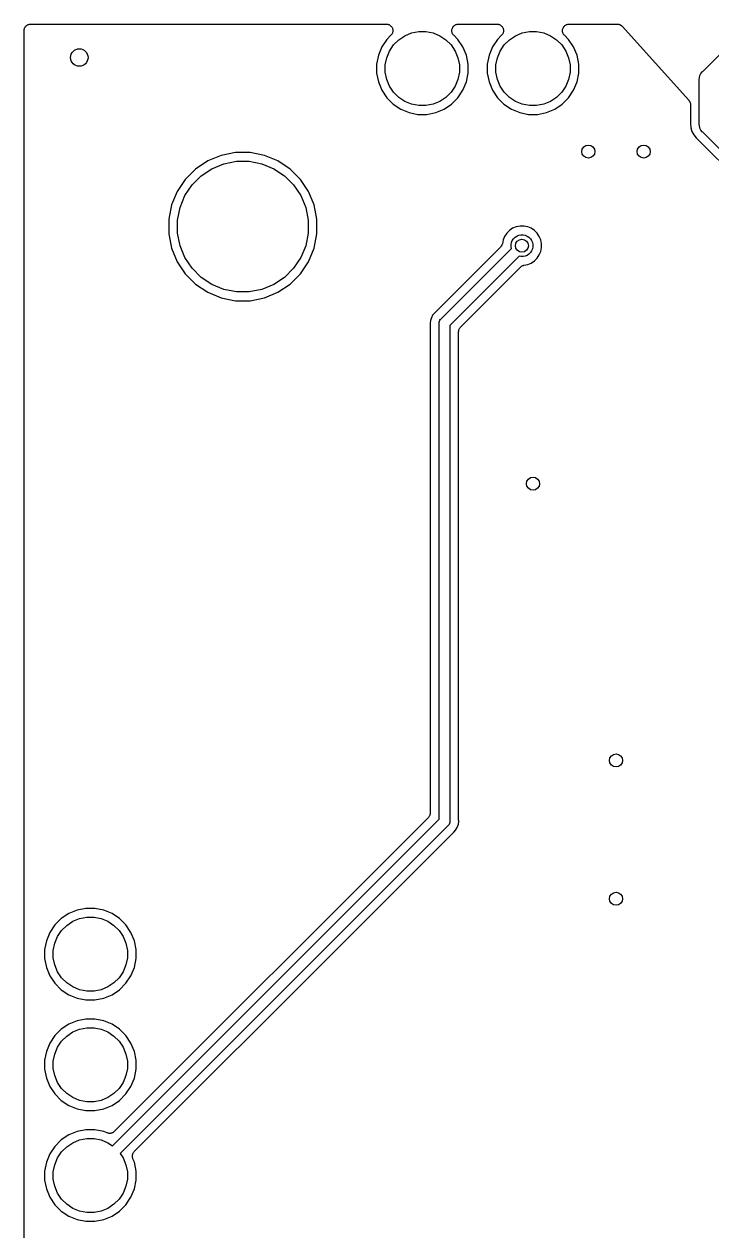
# Model space of a CAD drawing. Extents: x 86.1 to 156.1, y -71.5 to -29.3.
# Drawn here: x 86.11 to 101.9, y -57.15 to -29.46 of the extents above; entities that cross this region are included whole.
import ezdxf

# ---------------------------------------------------------------- set-up
doc = ezdxf.new("R2010")
doc.units = 0
doc.layers.add('BLACK', color=7, linetype='CONTINUOUS')

msp = doc.modelspace()

# ---------------------------------------------------------------- linework, layer by layer
at = {"layer": 'BLACK', "linetype": 'CONTINUOUS'}
for p, q in [((86.11, -29.6079), (86.1116, -29.5939)), ((86.11, -29.6089), (86.11, -29.6079)), ((86.11, -29.609), (86.11, -29.6089)), ((86.11, -29.609), (86.11, -29.609)), ((86.11, -29.61), (86.11, -29.609)), ((86.11, -71.355), (86.11, -29.61)), ((86.1116, -29.5939), (86.1131, -29.5798)), ((86.1131, -29.5798), (86.1132, -29.5793)), ((86.1132, -29.5793), (86.1133, -29.5788)), ((86.1133, -29.5788), (86.1176, -29.5653)), ((86.1176, -29.5653), (86.1217, -29.5519)), ((86.1217, -29.5519), (86.122, -29.5514)), ((86.122, -29.5514), (86.1221, -29.5509)), ((86.1221, -29.5509), (86.1289, -29.5386)), ((86.1289, -29.5386), (86.1356, -29.5261)), ((86.1356, -29.5261), (86.136, -29.5257)), ((86.136, -29.5257), (86.1362, -29.5253)), ((86.1362, -29.5253), (86.1453, -29.5144)), ((86.1453, -29.5144), (86.1543, -29.5036)), ((86.1543, -29.5036), (86.1547, -29.5032)), ((86.1547, -29.5032), (86.1551, -29.5028)), ((86.1551, -29.5028), (86.1661, -29.494)), ((86.1661, -29.494), (86.177, -29.4851)), ((86.177, -29.4851), (86.1775, -29.4848)), ((86.1775, -29.4848), (86.1779, -29.4845)), ((86.1779, -29.4845), (86.1904, -29.4779)), ((86.1904, -29.4779), (86.2028, -29.4713)), ((86.2028, -29.4713), (86.2033, -29.4712)), ((86.2033, -29.4712), (86.2038, -29.4709)), ((86.2038, -29.4709), (86.2174, -29.4669)), ((86.2174, -29.4669), (86.2309, -29.4629)), ((86.2309, -29.4629), (86.2314, -29.4628)), ((86.2314, -29.4628), (86.2319, -29.4627)), ((86.2319, -29.4627), (86.2459, -29.4614)), ((86.2459, -29.4614), (86.26, -29.46)), ((86.26, -29.46), (94.4229, -29.46)), ((94.4229, -29.46), (94.4245, -29.46)), ((94.4245, -29.46), (94.4245, -29.46)), ((94.4245, -29.46), (94.4245, -29.46)), ((94.4245, -29.46), (94.425, -29.46)), ((94.425, -29.46), (94.4392, -29.4616)), ((94.4392, -29.4616), (94.4536, -29.4632)), ((94.4536, -29.4632), (94.4539, -29.4632)), ((94.4539, -29.4632), (94.4541, -29.4633)), ((94.4541, -29.4633), (94.4677, -29.4676)), ((94.4677, -29.4676), (94.4816, -29.4719)), ((94.4816, -29.4719), (94.4818, -29.4721)), ((94.4818, -29.4721), (94.482, -29.4721)), ((94.482, -29.4721), (94.4945, -29.479)), ((94.4945, -29.479), (94.5073, -29.4859)), ((94.5073, -29.4859), (94.5075, -29.4861)), ((94.5075, -29.4861), (94.5077, -29.4862)), ((94.5077, -29.4862), (94.5188, -29.4955)), ((94.5188, -29.4955), (94.5297, -29.5047)), ((94.5297, -29.5047), (94.5299, -29.5049)), ((94.5299, -29.5049), (94.5301, -29.505)), ((94.5301, -29.505), (94.5392, -29.5164)), ((94.5392, -29.5164), (94.5482, -29.5274)), ((94.5482, -29.5274), (94.5483, -29.5277)), ((94.5483, -29.5277), (94.5485, -29.5279)), ((94.5485, -29.5279), (94.5552, -29.5408)), ((94.5552, -29.5408), (94.5618, -29.5533)), ((94.5618, -29.5533), (94.5619, -29.5536)), ((94.5619, -29.5536), (94.562, -29.5538)), ((94.562, -29.5538), (94.5661, -29.5676)), ((94.5661, -29.5676), (94.5702, -29.5814)), ((94.5714, -29.6252), (94.57, -29.6396)), ((94.5702, -29.5814), (94.5702, -29.5816)), ((94.5702, -29.5816), (94.5703, -29.5819)), ((94.5703, -29.5819), (94.5716, -29.5962)), ((94.5729, -29.611), (94.5714, -29.6252)), ((94.5716, -29.5962), (94.5729, -29.6105)), ((94.5729, -29.6105), (94.5729, -29.6108)), ((94.5729, -29.6108), (94.5729, -29.611)), ((95.9271, -29.6084), (95.9286, -29.594)), ((95.9271, -29.6087), (95.9271, -29.6084)), ((95.9271, -29.609), (95.9271, -29.6087)), ((95.9284, -29.6232), (95.9271, -29.609)), ((95.9296, -29.6376), (95.9284, -29.6232)), ((95.9286, -29.594), (95.9301, -29.5798)), ((95.9301, -29.5798), (95.9302, -29.5796)), ((95.9302, -29.5793), (95.9346, -29.5654)), ((95.9302, -29.5796), (95.9302, -29.5793)), ((95.9346, -29.5654), (95.9388, -29.5519)), ((95.9388, -29.5519), (95.9389, -29.5516)), ((95.9389, -29.5516), (95.939, -29.5514)), ((95.939, -29.5514), (95.946, -29.5386)), ((95.946, -29.5386), (95.9527, -29.5261)), ((95.9527, -29.5261), (95.9529, -29.5259)), ((95.9529, -29.5259), (95.953, -29.5257)), ((95.953, -29.5257), (95.9622, -29.5147)), ((95.9622, -29.5147), (95.9714, -29.5036)), ((95.9714, -29.5036), (95.9716, -29.5034)), ((95.9716, -29.5034), (95.9717, -29.5032)), ((95.9717, -29.5032), (95.9829, -29.4942)), ((95.9829, -29.4942), (95.994, -29.4851)), ((95.994, -29.4851), (95.9943, -29.4849)), ((95.9943, -29.4849), (95.9945, -29.4848)), ((95.9945, -29.4848), (96.0071, -29.4781)), ((96.0071, -29.4781), (96.0199, -29.4713)), ((96.0199, -29.4713), (96.0202, -29.4712)), ((96.0202, -29.4712), (96.0204, -29.4711)), ((96.0204, -29.4711), (96.0341, -29.467)), ((96.0341, -29.467), (96.0479, -29.4629)), ((96.0479, -29.4629), (96.0482, -29.4628)), ((96.0482, -29.4628), (96.0484, -29.4628)), ((96.0484, -29.4628), (96.0628, -29.4614)), ((96.0628, -29.4614), (96.0771, -29.46)), ((96.0771, -29.46), (96.9629, -29.46)), ((96.9629, -29.46), (96.9645, -29.46)), ((96.9645, -29.46), (96.9645, -29.46)), ((96.9645, -29.46), (96.9645, -29.46)), ((96.9645, -29.46), (96.965, -29.46)), ((96.965, -29.46), (96.9792, -29.4616)), ((96.9792, -29.4616), (96.9936, -29.4632)), ((96.9936, -29.4632), (96.9939, -29.4632)), ((96.9939, -29.4632), (96.9941, -29.4633)), ((96.9941, -29.4633), (97.0077, -29.4676)), ((97.0077, -29.4676), (97.0216, -29.4719)), ((97.0216, -29.4719), (97.0218, -29.4721)), ((97.0218, -29.4721), (97.022, -29.4721)), ((97.022, -29.4721), (97.0345, -29.479)), ((97.0345, -29.479), (97.0473, -29.4859)), ((97.0473, -29.4859), (97.0475, -29.4861)), ((97.0475, -29.4861), (97.0477, -29.4862)), ((97.0477, -29.4862), (97.0588, -29.4955)), ((97.0588, -29.4955), (97.0697, -29.5047)), ((97.0697, -29.5047), (97.0699, -29.5049)), ((97.0699, -29.5049), (97.0701, -29.505)), ((97.0701, -29.505), (97.0792, -29.5164)), ((97.0792, -29.5164), (97.0882, -29.5274)), ((97.0882, -29.5274), (97.0883, -29.5277)), ((97.0883, -29.5277), (97.0885, -29.5279)), ((97.0885, -29.5279), (97.0952, -29.5408)), ((97.0952, -29.5408), (97.1018, -29.5533)), ((97.1018, -29.5533), (97.1019, -29.5536)), ((97.1019, -29.5536), (97.102, -29.5538)), ((97.102, -29.5538), (97.1061, -29.5676)), ((97.1061, -29.5676), (97.1102, -29.5814)), ((97.1114, -29.6252), (97.11, -29.6396)), ((97.1102, -29.5814), (97.1102, -29.5816)), ((97.1102, -29.5816), (97.1103, -29.5819)), ((97.1103, -29.5819), (97.1116, -29.5962)), ((97.1129, -29.611), (97.1114, -29.6252)), ((97.1116, -29.5962), (97.1129, -29.6105)), ((97.1129, -29.6105), (97.1129, -29.6108)), ((97.1129, -29.6108), (97.1129, -29.611)), ((98.4671, -29.6084), (98.4686, -29.594)), ((98.4671, -29.6087), (98.4671, -29.6084)), ((98.4671, -29.609), (98.4671, -29.6087)), ((98.4684, -29.6232), (98.4671, -29.609)), ((98.4696, -29.6376), (98.4684, -29.6232)), ((98.4686, -29.594), (98.4701, -29.5798)), ((98.4701, -29.5798), (98.4702, -29.5796)), ((98.4702, -29.5793), (98.4746, -29.5654)), ((98.4702, -29.5796), (98.4702, -29.5793)), ((98.4746, -29.5654), (98.4788, -29.5519)), ((98.4788, -29.5519), (98.4789, -29.5516)), ((98.4789, -29.5516), (98.479, -29.5514)), ((98.479, -29.5514), (98.486, -29.5386)), ((98.486, -29.5386), (98.4927, -29.5261)), ((98.4927, -29.5261), (98.4929, -29.5259)), ((98.4929, -29.5259), (98.493, -29.5257)), ((98.493, -29.5257), (98.5022, -29.5147)), ((98.5022, -29.5147), (98.5114, -29.5036)), ((98.5114, -29.5036), (98.5116, -29.5034)), ((98.5116, -29.5034), (98.5117, -29.5032)), ((98.5117, -29.5032), (98.5229, -29.4942)), ((98.5229, -29.4942), (98.534, -29.4851)), ((98.534, -29.4851), (98.5343, -29.4849)), ((98.5343, -29.4849), (98.5345, -29.4848)), ((98.5345, -29.4848), (98.5471, -29.4781)), ((98.5471, -29.4781), (98.5599, -29.4713)), ((98.5599, -29.4713), (98.5602, -29.4712)), ((98.5602, -29.4712), (98.5604, -29.4711)), ((98.5604, -29.4711), (98.5741, -29.467)), ((98.5741, -29.467), (98.5879, -29.4629)), ((98.5879, -29.4629), (98.5882, -29.4628)), ((98.5882, -29.4628), (98.5884, -29.4628)), ((98.5884, -29.4628), (98.6028, -29.4614)), ((98.6028, -29.4614), (98.6171, -29.46)), ((98.6171, -29.46), (99.7262, -29.46)), ((99.7262, -29.46), (99.7283, -29.46)), ((99.7283, -29.46), (99.7314, -29.4604)), ((99.7314, -29.4604), (99.7346, -29.4602)), ((99.7346, -29.4602), (99.746, -29.462)), ((99.746, -29.462), (99.7574, -29.4633)), ((99.7574, -29.4633), (99.7604, -29.4642)), ((99.7604, -29.4642), (99.7635, -29.4647)), ((99.7635, -29.4647), (99.7743, -29.4687)), ((99.7743, -29.4687), (99.7853, -29.4721)), ((99.7853, -29.4721), (99.7881, -29.4737)), ((99.7881, -29.4737), (99.791, -29.4747)), ((99.791, -29.4747), (99.8009, -29.4807)), ((99.8009, -29.4807), (99.8109, -29.4862)), ((99.8109, -29.4862), (99.8134, -29.4883)), ((99.8134, -29.4883), (99.8161, -29.4899)), ((99.8161, -29.4899), (99.8246, -29.4977)), ((99.8246, -29.4977), (99.8334, -29.505)), ((99.8334, -29.505), (99.8354, -29.5075)), ((99.8354, -29.5075), (99.8377, -29.5097)), ((99.8377, -29.5097), (101.365, -31.2072)), ((94.4344, -29.8107), (94.3195, -29.9826)), ((94.529, -29.7161), (94.4344, -29.8107)), ((94.538, -29.7051), (94.529, -29.7161)), ((94.5473, -29.6939), (94.538, -29.7051)), ((94.5474, -29.6936), (94.5473, -29.6939)), ((94.5476, -29.6934), (94.5474, -29.6936)), ((94.5544, -29.6808), (94.5476, -29.6934)), ((94.5612, -29.6681), (94.5544, -29.6808)), ((94.5613, -29.6679), (94.5612, -29.6681)), ((94.5614, -29.6676), (94.5613, -29.6679)), ((94.5657, -29.6537), (94.5614, -29.6676)), ((94.5699, -29.6402), (94.5657, -29.6537)), ((94.57, -29.6396), (94.5699, -29.6399)), ((94.5699, -29.6399), (94.5699, -29.6402)), ((94.5898, -29.9382), (94.7082, -29.8198)), ((94.7082, -29.8198), (94.8474, -29.7267)), ((94.8474, -29.7267), (95.0021, -29.6627)), ((95.0021, -29.6627), (95.1663, -29.63)), ((95.1663, -29.63), (95.3337, -29.63)), ((95.3337, -29.63), (95.4979, -29.6627)), ((95.4979, -29.6627), (95.6526, -29.7267)), ((95.6526, -29.7267), (95.7918, -29.8198)), ((95.7918, -29.8198), (95.9102, -29.9382)), ((95.9297, -29.6378), (95.9296, -29.6376)), ((95.9297, -29.6381), (95.9297, -29.6378)), ((95.9338, -29.6521), (95.9297, -29.6381)), ((95.9378, -29.6657), (95.9338, -29.6521)), ((95.9379, -29.6659), (95.9378, -29.6657)), ((95.938, -29.6662), (95.9379, -29.6659)), ((95.9447, -29.679), (95.938, -29.6662)), ((95.9513, -29.6917), (95.9447, -29.679)), ((95.9514, -29.6919), (95.9513, -29.6917)), ((95.9515, -29.6921), (95.9514, -29.6919)), ((95.9606, -29.7034), (95.9515, -29.6921)), ((95.9695, -29.7146), (95.9606, -29.7034)), ((95.9699, -29.7149), (95.9695, -29.7146)), ((95.9699, -29.715), (95.9699, -29.7149)), ((95.9699, -29.7149), (95.9699, -29.7149)), ((95.971, -29.7161), (95.9699, -29.715)), ((96.0656, -29.8107), (95.971, -29.7161)), ((96.1805, -29.9826), (96.0656, -29.8107)), ((96.9744, -29.8107), (96.8595, -29.9826)), ((97.069, -29.7161), (96.9744, -29.8107)), ((97.078, -29.7051), (97.069, -29.7161)), ((97.0873, -29.6939), (97.078, -29.7051)), ((97.0874, -29.6936), (97.0873, -29.6939)), ((97.0876, -29.6934), (97.0874, -29.6936)), ((97.0944, -29.6808), (97.0876, -29.6934)), ((97.1012, -29.6681), (97.0944, -29.6808)), ((97.1013, -29.6679), (97.1012, -29.6681)), ((97.1014, -29.6676), (97.1013, -29.6679)), ((97.1057, -29.6537), (97.1014, -29.6676)), ((97.1099, -29.6402), (97.1057, -29.6537)), ((97.11, -29.6396), (97.1099, -29.6399)), ((97.1099, -29.6399), (97.1099, -29.6402)), ((97.1298, -29.9382), (97.2482, -29.8198)), ((97.2482, -29.8198), (97.3874, -29.7267)), ((97.3874, -29.7267), (97.5421, -29.6627)), ((97.5421, -29.6627), (97.7063, -29.63)), ((97.7063, -29.63), (97.8737, -29.63)), ((97.8737, -29.63), (98.0379, -29.6627)), ((98.0379, -29.6627), (98.1926, -29.7267)), ((98.1926, -29.7267), (98.3318, -29.8198)), ((98.3318, -29.8198), (98.4502, -29.9382)), ((98.4697, -29.6378), (98.4696, -29.6376)), ((98.4697, -29.6381), (98.4697, -29.6378)), ((98.4738, -29.6521), (98.4697, -29.6381)), ((98.4778, -29.6657), (98.4738, -29.6521)), ((98.4779, -29.6659), (98.4778, -29.6657)), ((98.478, -29.6662), (98.4779, -29.6659)), ((98.4847, -29.679), (98.478, -29.6662)), ((98.4913, -29.6917), (98.4847, -29.679)), ((98.4914, -29.6919), (98.4913, -29.6917)), ((98.4915, -29.6921), (98.4914, -29.6919)), ((98.5006, -29.7034), (98.4915, -29.6921)), ((98.5095, -29.7146), (98.5006, -29.7034)), ((98.5099, -29.7149), (98.5095, -29.7146)), ((98.5099, -29.715), (98.5099, -29.7149)), ((98.5099, -29.7149), (98.5099, -29.7149)), ((98.511, -29.7161), (98.5099, -29.715)), ((98.6056, -29.8107), (98.511, -29.7161)), ((98.7205, -29.9826), (98.6056, -29.8107)), ((94.2404, -30.1737), (94.2, -30.3766)), ((94.3195, -29.9826), (94.2404, -30.1737)), ((94.4327, -30.2321), (94.4967, -30.0774)), ((94.4967, -30.0774), (94.5898, -29.9382)), ((95.9102, -29.9382), (96.0033, -30.0774)), ((96.0033, -30.0774), (96.0673, -30.2321)), ((96.2596, -30.1737), (96.1805, -29.9826)), ((96.3, -30.3766), (96.2596, -30.1737)), ((96.7804, -30.1737), (96.74, -30.3766)), ((96.8595, -29.9826), (96.7804, -30.1737)), ((96.9727, -30.2321), (97.0367, -30.0774)), ((97.0367, -30.0774), (97.1298, -29.9382)), ((98.4502, -29.9382), (98.5433, -30.0774)), ((98.5433, -30.0774), (98.6073, -30.2321)), ((98.7996, -30.1737), (98.7205, -29.9826)), ((98.84, -30.3766), (98.7996, -30.1737)), ((101.686, -30.5485), (102.177, -30.0579)), ((94.2, -30.3766), (94.2, -30.5834)), ((94.4, -30.3963), (94.4327, -30.2321)), ((94.4, -30.5637), (94.4, -30.3963)), ((96.0673, -30.2321), (96.1, -30.3963)), ((96.1, -30.3963), (96.1, -30.5637)), ((96.3, -30.5834), (96.3, -30.3766)), ((96.74, -30.3766), (96.74, -30.5834)), ((96.94, -30.3963), (96.9727, -30.2321)), ((96.94, -30.5637), (96.94, -30.3963)), ((98.6073, -30.2321), (98.64, -30.3963)), ((98.64, -30.3963), (98.64, -30.5637)), ((98.84, -30.5834), (98.84, -30.3766)), ((94.2, -30.5834), (94.2404, -30.7863)), ((94.4327, -30.7279), (94.4, -30.5637)), ((94.4967, -30.8826), (94.4327, -30.7279)), ((96.0673, -30.7279), (96.0033, -30.8826)), ((96.1, -30.5637), (96.0673, -30.7279)), ((96.2596, -30.7863), (96.3, -30.5834)), ((96.74, -30.5834), (96.7804, -30.7863)), ((96.9727, -30.7279), (96.94, -30.5637)), ((97.0367, -30.8826), (96.9727, -30.7279)), ((98.6073, -30.7279), (98.5433, -30.8826)), ((98.64, -30.5637), (98.6073, -30.7279)), ((98.7996, -30.7863), (98.84, -30.5834)), ((101.603, -30.734), (101.608, -30.685)), ((101.604, -30.7463), (101.603, -30.734)), ((101.608, -30.685), (101.622, -30.6379)), ((101.622, -30.6379), (101.645, -30.5944)), ((101.645, -30.5944), (101.676, -30.5564)), ((101.676, -30.5564), (101.686, -30.5485)), ((94.2404, -30.7863), (94.3195, -30.9774)), ((94.3195, -30.9774), (94.4344, -31.1493)), ((94.5898, -31.0218), (94.4967, -30.8826)), ((96.0033, -30.8826), (95.9102, -31.0218)), ((96.0656, -31.1493), (96.1805, -30.9774)), ((96.1805, -30.9774), (96.2596, -30.7863)), ((96.7804, -30.7863), (96.8595, -30.9774)), ((96.8595, -30.9774), (96.9744, -31.1493)), ((97.1298, -31.0218), (97.0367, -30.8826)), ((98.5433, -30.8826), (98.4502, -31.0218)), ((98.6056, -31.1493), (98.7205, -30.9774)), ((98.7205, -30.9774), (98.7996, -30.7863)), ((101.604, -31.7377), (101.604, -30.7463)), ((94.4344, -31.1493), (94.5807, -31.2956)), ((94.7082, -31.1402), (94.5898, -31.0218)), ((94.8474, -31.2333), (94.7082, -31.1402)), ((95.0021, -31.2973), (94.8474, -31.2333)), ((95.6526, -31.2333), (95.4979, -31.2973)), ((95.7918, -31.1402), (95.6526, -31.2333)), ((95.9102, -31.0218), (95.7918, -31.1402)), ((95.9193, -31.2956), (96.0656, -31.1493)), ((96.9744, -31.1493), (97.1207, -31.2956)), ((97.2482, -31.1402), (97.1298, -31.0218)), ((97.3874, -31.2333), (97.2482, -31.1402)), ((97.5421, -31.2973), (97.3874, -31.2333)), ((98.1926, -31.2333), (98.0379, -31.2973)), ((98.3318, -31.1402), (98.1926, -31.2333)), ((98.4502, -31.0218), (98.3318, -31.1402)), ((98.4593, -31.2956), (98.6056, -31.1493)), ((101.365, -31.2072), (101.367, -31.2088)), ((101.367, -31.2088), (101.373, -31.2169)), ((101.373, -31.2169), (101.379, -31.2246)), ((101.379, -31.2246), (101.381, -31.2287)), ((101.381, -31.2287), (101.384, -31.2326)), ((101.384, -31.2326), (101.388, -31.2416)), ((101.388, -31.2416), (101.393, -31.2504)), ((101.393, -31.2504), (101.394, -31.2549)), ((101.394, -31.2549), (101.396, -31.2593)), ((101.396, -31.2593), (101.398, -31.2689)), ((101.398, -31.2689), (101.401, -31.2784)), ((101.401, -31.2784), (101.402, -31.2831)), ((101.402, -31.2831), (101.403, -31.2878)), ((101.403, -31.2878), (101.403, -31.2977)), ((94.5807, -31.2956), (94.7526, -31.4105)), ((94.7526, -31.4105), (94.9437, -31.4896)), ((94.9437, -31.4896), (95.1466, -31.53)), ((95.1663, -31.33), (95.0021, -31.2973)), ((95.1466, -31.53), (95.3534, -31.53)), ((95.3337, -31.33), (95.1663, -31.33)), ((95.4979, -31.2973), (95.3337, -31.33)), ((95.3534, -31.53), (95.5563, -31.4896)), ((95.5563, -31.4896), (95.7474, -31.4105)), ((95.7474, -31.4105), (95.9193, -31.2956)), ((97.1207, -31.2956), (97.2926, -31.4105)), ((97.2926, -31.4105), (97.4837, -31.4896)), ((97.4837, -31.4896), (97.6866, -31.53)), ((97.7063, -31.33), (97.5421, -31.2973)), ((97.6866, -31.53), (97.8934, -31.53)), ((97.8737, -31.33), (97.7063, -31.33)), ((98.0379, -31.2973), (97.8737, -31.33)), ((97.8934, -31.53), (98.0963, -31.4896)), ((98.0963, -31.4896), (98.2874, -31.4105)), ((98.2874, -31.4105), (98.4593, -31.2956)), ((101.403, -31.2977), (101.404, -31.3076)), ((101.404, -31.3076), (101.404, -31.7205)), ((101.403, -31.7352), (101.402, -31.75)), ((101.402, -31.75), (101.409, -31.8273)), ((101.404, -31.7226), (101.403, -31.7289)), ((101.403, -31.7289), (101.403, -31.7352)), ((101.404, -31.7205), (101.404, -31.7226)), ((101.409, -31.8273), (101.409, -31.8273)), ((101.409, -31.8273), (101.411, -31.8382)), ((101.411, -31.8382), (101.436, -31.923)), ((101.603, -31.75), (101.604, -31.7377)), ((101.608, -31.799), (101.603, -31.75)), ((101.617, -31.83), (101.608, -31.799)), ((101.622, -31.8461), (101.617, -31.83)), ((101.436, -31.923), (101.478, -32.0012)), ((101.478, -32.0012), (101.534, -32.0697)), ((101.534, -32.0697), (101.546, -32.0792)), ((101.546, -32.0792), (101.547, -32.0805)), ((101.547, -32.0805), (101.552, -32.085)), ((101.552, -32.085), (101.557, -32.089)), ((101.557, -32.089), (103.039, -33.5714)), ((101.645, -31.8896), (101.622, -31.8461)), ((101.676, -31.9276), (101.645, -31.8896)), ((101.686, -31.9355), (101.676, -31.9276)), ((103.193, -33.4421), (101.686, -31.9355)), ((90.3247, -32.5995), (90.0463, -32.7855)), ((90.6341, -32.4713), (90.3247, -32.5995)), ((90.4195, -32.7767), (90.6925, -32.6636)), ((90.9626, -32.406), (90.6341, -32.4713)), ((90.6925, -32.6636), (90.9823, -32.606)), ((91.2974, -32.406), (90.9626, -32.406)), ((90.9823, -32.606), (91.2777, -32.606)), ((91.2777, -32.606), (91.5675, -32.6636)), ((91.6259, -32.4713), (91.2974, -32.406)), ((91.5675, -32.6636), (91.8405, -32.7767)), ((91.9352, -32.5995), (91.6259, -32.4713)), ((92.2137, -32.7855), (91.9352, -32.5995)), ((90.0463, -32.7855), (89.8095, -33.0223)), ((89.9649, -33.1498), (90.1738, -32.9409)), ((90.1738, -32.9409), (90.4195, -32.7767)), ((91.8405, -32.7767), (92.0862, -32.9409)), ((92.0862, -32.9409), (92.2951, -33.1498)), ((92.4505, -33.0223), (92.2137, -32.7855)), ((89.8095, -33.0223), (89.6235, -33.3008)), ((89.8007, -33.3955), (89.9649, -33.1498)), ((92.2951, -33.1498), (92.4593, -33.3955)), ((92.6365, -33.3007), (92.4505, -33.0223)), ((89.6235, -33.3008), (89.4953, -33.6101)), ((89.6876, -33.6685), (89.8007, -33.3955)), ((92.4593, -33.3955), (92.5724, -33.6685)), ((92.7647, -33.6101), (92.6365, -33.3007)), ((89.4953, -33.6101), (89.43, -33.9386)), ((89.63, -33.9583), (89.6876, -33.6685)), ((92.5724, -33.6685), (92.63, -33.9583)), ((92.83, -33.9386), (92.7647, -33.6101)), ((89.43, -33.9386), (89.43, -34.2734)), ((89.63, -34.2537), (89.63, -33.9583)), ((92.63, -33.9583), (92.63, -34.2537)), ((92.83, -34.2734), (92.83, -33.9386)), ((89.43, -34.2734), (89.4953, -34.6019)), ((89.6876, -34.5435), (89.63, -34.2537)), ((92.63, -34.2537), (92.5724, -34.5435)), ((92.7647, -34.6019), (92.83, -34.2734)), ((97.1372, -34.3308), (97.1033, -34.4127)), ((97.1865, -34.2571), (97.1372, -34.3308)), ((97.2491, -34.1945), (97.1865, -34.2571)), ((97.3228, -34.1452), (97.2491, -34.1945)), ((97.4047, -34.1113), (97.3228, -34.1452)), ((97.3766, -34.3498), (97.4176, -34.3225)), ((97.4917, -34.094), (97.4047, -34.1113)), ((97.4176, -34.3225), (97.4631, -34.3036)), ((97.4631, -34.3036), (97.5114, -34.294)), ((97.5803, -34.094), (97.4917, -34.094)), ((97.5114, -34.294), (97.5606, -34.294)), ((97.5606, -34.294), (97.6089, -34.3036)), ((97.6673, -34.1113), (97.5803, -34.094)), ((97.6089, -34.3036), (97.6544, -34.3225)), ((97.6544, -34.3225), (97.6954, -34.3498)), ((97.7492, -34.1452), (97.6673, -34.1113)), ((97.8229, -34.1945), (97.7492, -34.1452)), ((97.8855, -34.2571), (97.8229, -34.1945)), ((97.9348, -34.3308), (97.8855, -34.2571)), ((97.9687, -34.4127), (97.9348, -34.3308)), ((89.4953, -34.6019), (89.6235, -34.9112)), ((89.8007, -34.8165), (89.6876, -34.5435)), ((92.5724, -34.5435), (92.4593, -34.8165)), ((92.6365, -34.9113), (92.7647, -34.6019)), ((97.0452, -34.5752), (96.3067, -35.3137)), ((96.436, -35.4673), (97.2941, -34.6092)), ((97.054, -34.5645), (97.0452, -34.5752)), ((97.0628, -34.554), (97.054, -34.5645)), ((97.0632, -34.5532), (97.0628, -34.554)), ((97.0638, -34.5526), (97.0632, -34.5532)), ((97.0703, -34.5404), (97.0638, -34.5526)), ((97.077, -34.5283), (97.0703, -34.5404)), ((97.0772, -34.5275), (97.077, -34.5283)), ((97.0776, -34.5268), (97.0772, -34.5275)), ((97.0817, -34.5135), (97.0776, -34.5268)), ((97.0858, -34.5004), (97.0817, -34.5135)), ((97.0862, -34.4988), (97.0858, -34.5004)), ((97.0863, -34.4984), (97.0862, -34.4987)), ((97.0862, -34.4987), (97.0862, -34.4988)), ((97.0862, -34.4988), (97.0862, -34.4988)), ((97.1033, -34.4127), (97.0863, -34.4984)), ((97.286, -34.5194), (97.2956, -34.4711)), ((97.286, -34.5686), (97.286, -34.5194)), ((97.2941, -34.6092), (97.286, -34.5686)), ((97.2956, -34.4711), (97.3145, -34.4256)), ((97.3145, -34.4256), (97.3418, -34.3846)), ((97.3418, -34.3846), (97.3766, -34.3498)), ((97.6954, -34.3498), (97.7302, -34.3846)), ((97.7302, -34.3846), (97.7575, -34.4256)), ((97.7575, -34.4256), (97.7764, -34.4711)), ((97.7764, -34.4711), (97.786, -34.5194)), ((97.786, -34.5686), (97.7764, -34.6169)), ((97.786, -34.5194), (97.786, -34.5686)), ((97.986, -34.4997), (97.9687, -34.4127)), ((97.9687, -34.6753), (97.986, -34.5883)), ((97.986, -34.5883), (97.986, -34.4997)), ((89.9649, -35.0622), (89.8007, -34.8165)), ((92.4593, -34.8165), (92.2951, -35.0622)), ((97.4708, -34.7859), (96.6127, -35.644)), ((97.5114, -34.794), (97.4708, -34.7859)), ((97.5606, -34.794), (97.5114, -34.794)), ((97.6089, -34.7844), (97.5606, -34.794)), ((97.6544, -34.7655), (97.6089, -34.7844)), ((97.6954, -34.7382), (97.6544, -34.7655)), ((97.7302, -34.7034), (97.6954, -34.7382)), ((97.7575, -34.6624), (97.7302, -34.7034)), ((97.7764, -34.6169), (97.7575, -34.6624)), ((97.8229, -34.8935), (97.8855, -34.8309)), ((97.8855, -34.8309), (97.9348, -34.7572)), ((97.9348, -34.7572), (97.9687, -34.6753)), ((89.6235, -34.9112), (89.8095, -35.1897)), ((90.1738, -35.2711), (89.9649, -35.0622)), ((92.2951, -35.0622), (92.0862, -35.2711)), ((92.4505, -35.1897), (92.6365, -34.9113)), ((96.7663, -35.7733), (97.5048, -35.0348)), ((97.5048, -35.0348), (97.5051, -35.0345)), ((97.5051, -35.0345), (97.5063, -35.0333)), ((97.5051, -35.0345), (97.5051, -35.0345)), ((97.5051, -35.0345), (97.5051, -35.0345)), ((97.5063, -35.0333), (97.5171, -35.0247)), ((97.5171, -35.0247), (97.5278, -35.016)), ((97.5278, -35.016), (97.5285, -35.0156)), ((97.5285, -35.0156), (97.5292, -35.0151)), ((97.5292, -35.0151), (97.5414, -35.0087)), ((97.5414, -35.0087), (97.5536, -35.0022)), ((97.5536, -35.0022), (97.5544, -35.002)), ((97.5544, -35.002), (97.5552, -35.0016)), ((97.5552, -35.0016), (97.5684, -34.9977)), ((97.5684, -34.9977), (97.5816, -34.9937)), ((97.5816, -34.9937), (97.6673, -34.9767)), ((97.6673, -34.9767), (97.7492, -34.9428)), ((97.7492, -34.9428), (97.8229, -34.8935)), ((89.8095, -35.1897), (90.0463, -35.4265)), ((90.0463, -35.4265), (90.3247, -35.6125)), ((90.4195, -35.4353), (90.1738, -35.2711)), ((90.6925, -35.5484), (90.4195, -35.4353)), ((91.8405, -35.4353), (91.5675, -35.5484)), ((92.0862, -35.2711), (91.8405, -35.4353)), ((91.9352, -35.6125), (92.2137, -35.4265)), ((92.2137, -35.4265), (92.4505, -35.1897)), ((96.3066, -35.3138), (95.5447, -36.0757)), ((96.3067, -35.3137), (96.3066, -35.3138)), ((90.3247, -35.6125), (90.6341, -35.7407)), ((90.9823, -35.606), (90.6925, -35.5484)), ((91.2777, -35.606), (90.9823, -35.606)), ((91.5675, -35.5484), (91.2777, -35.606)), ((91.6259, -35.7407), (91.9352, -35.6125)), ((95.674, -36.2293), (96.4359, -35.4673)), ((96.6127, -35.6441), (95.883, -36.3738)), ((96.4359, -35.4673), (96.436, -35.4673)), ((96.6127, -35.644), (96.6127, -35.6441)), ((90.6341, -35.7407), (90.9626, -35.806)), ((90.9626, -35.806), (91.2974, -35.806)), ((91.2974, -35.806), (91.6259, -35.7407)), ((96.1269, -36.4127), (96.7663, -35.7733)), ((96.7663, -35.7733), (96.7663, -35.7733)), ((95.4377, -36.2583), (95.4314, -36.322)), ((95.4432, -36.24), (95.4377, -36.2583)), ((95.4563, -36.197), (95.4432, -36.24)), ((95.4432, -36.24), (95.4432, -36.24)), ((95.4865, -36.1406), (95.4563, -36.197)), ((95.5271, -36.0911), (95.4865, -36.1406)), ((95.5338, -36.0856), (95.5271, -36.0911)), ((95.5383, -36.0811), (95.5338, -36.0856)), ((95.5432, -36.0772), (95.5383, -36.0811)), ((95.5447, -36.0757), (95.5432, -36.0772)), ((95.6348, -36.2975), (95.642, -36.2739)), ((95.642, -36.2739), (95.6536, -36.2522)), ((95.6536, -36.2522), (95.6692, -36.2332)), ((95.6692, -36.2332), (95.674, -36.2293)), ((95.4314, -36.322), (95.4323, -36.3306)), ((95.4323, -36.3306), (95.4325, -36.3327)), ((95.4325, -36.3327), (95.4324, -36.339)), ((95.4324, -36.339), (95.433, -36.3453)), ((95.433, -36.3453), (95.433, -47.5552)), ((95.6324, -36.322), (95.633, -36.3159)), ((95.633, -36.3281), (95.6324, -36.322)), ((95.633, -36.3159), (95.6348, -36.2975)), ((95.633, -36.3159), (95.633, -36.3159)), ((95.633, -47.7002), (95.633, -36.3281)), ((95.883, -36.3738), (95.883, -47.7459)), ((96.083, -36.5167), (96.0846, -36.5029)), ((96.083, -36.5182), (96.083, -36.5167)), ((96.083, -36.5183), (96.083, -36.5182)), ((96.083, -36.5182), (96.083, -36.5182)), ((96.083, -36.5187), (96.083, -36.5183)), ((96.083, -47.7287), (96.083, -36.5187)), ((96.0846, -36.5029), (96.086, -36.4891)), ((96.086, -36.4891), (96.0862, -36.4883)), ((96.0862, -36.4883), (96.0863, -36.4876)), ((96.0863, -36.4876), (96.0904, -36.4744)), ((96.0904, -36.4744), (96.0945, -36.4611)), ((96.0945, -36.4611), (96.0949, -36.4604)), ((96.0949, -36.4604), (96.0951, -36.4597)), ((96.0951, -36.4597), (96.1018, -36.4475)), ((96.1018, -36.4475), (96.1084, -36.4353)), ((96.1084, -36.4353), (96.1089, -36.4347)), ((96.1089, -36.4347), (96.1092, -36.434)), ((96.1092, -36.434), (96.1182, -36.4234)), ((96.1182, -36.4234), (96.1269, -36.4127)), ((95.4142, -47.6265), (95.4076, -47.6387)), ((95.4209, -47.6143), (95.4142, -47.6265)), ((95.4211, -47.6136), (95.4209, -47.6143)), ((95.4215, -47.6129), (95.4211, -47.6136)), ((95.4255, -47.5996), (95.4215, -47.6129)), ((95.4297, -47.5864), (95.4255, -47.5996)), ((95.4298, -47.5857), (95.4297, -47.5864)), ((95.43, -47.5849), (95.4298, -47.5857)), ((95.4314, -47.5711), (95.43, -47.5849)), ((95.433, -47.5573), (95.4314, -47.5711)), ((95.433, -47.5552), (95.433, -47.5557)), ((95.433, -47.5557), (95.433, -47.5558)), ((95.433, -47.5558), (95.433, -47.5558)), ((95.433, -47.5558), (95.433, -47.5573)), ((88.1368, -55.1964), (95.633, -47.7002)), ((95.3891, -47.6613), (88.1795, -54.8709)), ((95.8421, -47.8447), (88.3136, -55.3732)), ((95.3978, -47.6506), (95.3891, -47.6613)), ((95.4068, -47.64), (95.3978, -47.6506)), ((95.4072, -47.6393), (95.4068, -47.64)), ((95.4076, -47.6387), (95.4072, -47.6393)), ((95.8468, -47.8408), (95.8421, -47.8447)), ((95.8551, -47.8307), (95.8468, -47.8408)), ((95.8624, -47.8218), (95.8551, -47.8307)), ((95.874, -47.8001), (95.8624, -47.8218)), ((95.8742, -47.7996), (95.874, -47.8001)), ((95.8812, -47.7765), (95.8742, -47.7996)), ((95.883, -47.7581), (95.8812, -47.7765)), ((95.883, -47.7459), (95.8836, -47.752)), ((95.8836, -47.752), (95.883, -47.7581)), ((95.883, -47.7581), (95.883, -47.7581)), ((96.0295, -47.9334), (96.0513, -47.8927)), ((96.0513, -47.8927), (96.0597, -47.877)), ((96.0513, -47.8927), (96.0513, -47.8927)), ((96.0597, -47.877), (96.0783, -47.8157)), ((96.0783, -47.8157), (96.0846, -47.752)), ((96.0836, -47.735), (96.083, -47.7287)), ((96.0835, -47.7413), (96.0836, -47.735)), ((96.0837, -47.7434), (96.0835, -47.7413)), ((96.0846, -47.752), (96.0837, -47.7434)), ((93.3939, -50.5757), (95.9713, -47.9983)), ((95.9713, -47.9983), (95.9728, -47.9968)), ((95.9728, -47.9968), (95.9777, -47.9929)), ((95.9777, -47.9929), (95.9822, -47.9884)), ((95.9822, -47.9884), (95.9889, -47.9829)), ((95.9889, -47.9829), (96.0295, -47.9334)), ((87.3237, -49.7904), (87.1326, -49.8695)), ((87.5266, -49.75), (87.3237, -49.7904)), ((87.7334, -49.75), (87.5266, -49.75)), ((87.9363, -49.7904), (87.7334, -49.75)), ((88.1274, -49.8695), (87.9363, -49.7904)), ((86.9607, -49.9844), (86.8144, -50.1307)), ((87.1326, -49.8695), (86.9607, -49.9844)), ((87.0882, -50.1398), (87.2274, -50.0467)), ((87.2274, -50.0467), (87.3821, -49.9827)), ((87.3821, -49.9827), (87.5463, -49.95)), ((87.5463, -49.95), (87.7137, -49.95)), ((87.7137, -49.95), (87.8779, -49.9827)), ((87.8779, -49.9827), (88.0326, -50.0467)), ((88.0326, -50.0467), (88.1718, -50.1398)), ((88.2993, -49.9844), (88.1274, -49.8695)), ((88.4456, -50.1307), (88.2993, -49.9844)), ((86.6995, -50.3026), (86.6204, -50.4937)), ((86.8144, -50.1307), (86.6995, -50.3026)), ((86.8767, -50.3974), (86.9698, -50.2582)), ((86.9698, -50.2582), (87.0882, -50.1398)), ((88.1718, -50.1398), (88.2902, -50.2582)), ((88.2902, -50.2582), (88.3833, -50.3974)), ((88.5605, -50.3026), (88.4456, -50.1307)), ((88.6396, -50.4937), (88.5605, -50.3026)), ((86.6204, -50.4937), (86.58, -50.6966)), ((86.78, -50.7163), (86.8127, -50.5521)), ((86.8127, -50.5521), (86.8767, -50.3974)), ((88.3833, -50.3974), (88.4473, -50.5521)), ((88.4473, -50.5521), (88.48, -50.7163)), ((88.6391, -55.3305), (93.3939, -50.5757)), ((88.68, -50.6966), (88.6396, -50.4937)), ((86.58, -50.6966), (86.58, -50.9034)), ((86.58, -50.9034), (86.6204, -51.1063)), ((86.78, -50.8837), (86.78, -50.7163)), ((86.8127, -51.0479), (86.78, -50.8837)), ((88.48, -50.8837), (88.4473, -51.0479)), ((88.48, -50.7163), (88.48, -50.8837)), ((88.6396, -51.1063), (88.68, -50.9034)), ((88.68, -50.9034), (88.68, -50.6966)), ((86.6204, -51.1063), (86.6995, -51.2974)), ((86.8767, -51.2026), (86.8127, -51.0479)), ((86.9698, -51.3418), (86.8767, -51.2026)), ((88.3833, -51.2026), (88.2902, -51.3418)), ((88.4473, -51.0479), (88.3833, -51.2026)), ((88.5605, -51.2974), (88.6396, -51.1063)), ((86.6995, -51.2974), (86.8144, -51.4693)), ((86.8144, -51.4693), (86.9607, -51.6156)), ((87.0882, -51.4602), (86.9698, -51.3418)), ((87.2274, -51.5533), (87.0882, -51.4602)), ((88.1718, -51.4602), (88.0326, -51.5533)), ((88.2902, -51.3418), (88.1718, -51.4602)), ((88.2993, -51.6156), (88.4456, -51.4693)), ((88.4456, -51.4693), (88.5605, -51.2974)), ((86.9607, -51.6156), (87.1326, -51.7305)), ((87.1326, -51.7305), (87.3237, -51.8096)), ((87.3821, -51.6173), (87.2274, -51.5533)), ((87.5463, -51.65), (87.3821, -51.6173)), ((87.7137, -51.65), (87.5463, -51.65)), ((87.8779, -51.6173), (87.7137, -51.65)), ((88.0326, -51.5533), (87.8779, -51.6173)), ((87.9363, -51.8096), (88.1274, -51.7305)), ((88.1274, -51.7305), (88.2993, -51.6156)), ((87.3237, -51.8096), (87.5266, -51.85)), ((87.5266, -51.85), (87.7334, -51.85)), ((87.7334, -51.85), (87.9363, -51.8096)), ((87.3237, -52.3304), (87.1326, -52.4095)), ((87.5266, -52.29), (87.3237, -52.3304)), ((87.7334, -52.29), (87.5266, -52.29)), ((87.9363, -52.3304), (87.7334, -52.29)), ((88.1274, -52.4095), (87.9363, -52.3304)), ((86.9607, -52.5244), (86.8144, -52.6707)), ((87.1326, -52.4095), (86.9607, -52.5244)), ((87.0882, -52.6798), (87.2274, -52.5867)), ((87.2274, -52.5867), (87.3821, -52.5227)), ((87.3821, -52.5227), (87.5463, -52.49)), ((87.5463, -52.49), (87.7137, -52.49)), ((87.7137, -52.49), (87.8779, -52.5227)), ((87.8779, -52.5227), (88.0326, -52.5867)), ((88.0326, -52.5867), (88.1718, -52.6798)), ((88.2993, -52.5244), (88.1274, -52.4095)), ((88.4456, -52.6707), (88.2993, -52.5244)), ((86.6995, -52.8426), (86.6204, -53.0337)), ((86.8144, -52.6707), (86.6995, -52.8426)), ((86.8767, -52.9374), (86.9698, -52.7982)), ((86.9698, -52.7982), (87.0882, -52.6798)), ((88.1718, -52.6798), (88.2902, -52.7982)), ((88.2902, -52.7982), (88.3833, -52.9374)), ((88.5605, -52.8426), (88.4456, -52.6707)), ((88.6396, -53.0337), (88.5605, -52.8426)), ((86.6204, -53.0337), (86.58, -53.2366)), ((86.78, -53.2563), (86.8127, -53.0921)), ((86.8127, -53.0921), (86.8767, -52.9374)), ((88.3833, -52.9374), (88.4473, -53.0921)), ((88.4473, -53.0921), (88.48, -53.2563)), ((88.68, -53.2366), (88.6396, -53.0337)), ((86.58, -53.2366), (86.58, -53.4434)), ((86.78, -53.4237), (86.78, -53.2563)), ((86.8127, -53.5879), (86.78, -53.4237)), ((88.48, -53.4237), (88.4473, -53.5879)), ((88.48, -53.2563), (88.48, -53.4237)), ((88.68, -53.4434), (88.68, -53.2366)), ((86.58, -53.4434), (86.6204, -53.6463)), ((86.6204, -53.6463), (86.6995, -53.8374)), ((86.8767, -53.7426), (86.8127, -53.5879)), ((88.4473, -53.5879), (88.3833, -53.7426)), ((88.5605, -53.8374), (88.6396, -53.6463)), ((88.6396, -53.6463), (88.68, -53.4434)), ((86.6995, -53.8374), (86.8144, -54.0093)), ((86.9698, -53.8818), (86.8767, -53.7426)), ((87.0882, -54.0002), (86.9698, -53.8818)), ((88.2902, -53.8818), (88.1718, -54.0002)), ((88.3833, -53.7426), (88.2902, -53.8818)), ((88.4456, -54.0093), (88.5605, -53.8374)), ((86.8144, -54.0093), (86.9607, -54.1556)), ((86.9607, -54.1556), (87.1326, -54.2705)), ((87.2274, -54.0933), (87.0882, -54.0002)), ((87.1326, -54.2705), (87.3237, -54.3496)), ((87.3821, -54.1573), (87.2274, -54.0933)), ((87.5463, -54.19), (87.3821, -54.1573)), ((87.7137, -54.19), (87.5463, -54.19)), ((87.8779, -54.1573), (87.7137, -54.19)), ((88.0326, -54.0933), (87.8779, -54.1573)), ((87.9363, -54.3496), (88.1274, -54.2705)), ((88.1718, -54.0002), (88.0326, -54.0933)), ((88.1274, -54.2705), (88.2993, -54.1556)), ((88.2993, -54.1556), (88.4456, -54.0093)), ((87.3237, -54.3496), (87.5266, -54.39)), ((87.5266, -54.39), (87.7334, -54.39)), ((87.7334, -54.39), (87.9363, -54.3496)), ((86.9607, -55.0644), (86.8144, -55.2107)), ((87.1326, -54.9495), (86.9607, -55.0644)), ((87.3237, -54.8704), (87.1326, -54.9495)), ((87.2274, -55.1267), (87.3821, -55.0627)), ((87.5266, -54.83), (87.3237, -54.8704)), ((87.3821, -55.0627), (87.5463, -55.03)), ((87.7334, -54.83), (87.5266, -54.83)), ((87.5463, -55.03), (87.7137, -55.03)), ((87.7137, -55.03), (87.8779, -55.0627)), ((87.9363, -54.8704), (87.7334, -54.83)), ((87.8779, -55.0627), (88.0326, -55.1267)), ((88.016, -54.9034), (87.9363, -54.8704)), ((88.0294, -54.9074), (88.016, -54.9034)), ((88.0428, -54.9116), (88.0294, -54.9074)), ((88.0434, -54.9117), (88.0428, -54.9116)), ((88.044, -54.9119), (88.0434, -54.9117)), ((88.058, -54.9133), (88.044, -54.9119)), ((88.0719, -54.9148), (88.058, -54.9133)), ((88.0725, -54.9147), (88.0719, -54.9148)), ((88.0732, -54.9148), (88.0725, -54.9147)), ((88.0871, -54.9135), (88.0732, -54.9148)), ((88.101, -54.9122), (88.0871, -54.9135)), ((88.1017, -54.9121), (88.101, -54.9122)), ((88.1023, -54.912), (88.1017, -54.9121)), ((88.1158, -54.908), (88.1023, -54.912)), ((88.1291, -54.9041), (88.1158, -54.908)), ((88.1297, -54.9038), (88.1291, -54.9041)), ((88.1304, -54.9036), (88.1297, -54.9038)), ((88.1427, -54.897), (88.1304, -54.9036)), ((88.1551, -54.8906), (88.1427, -54.897)), ((88.1557, -54.8902), (88.1551, -54.8906)), ((88.1562, -54.8899), (88.1557, -54.8902)), ((88.1671, -54.8811), (88.1562, -54.8899)), ((88.178, -54.8723), (88.1671, -54.8811)), ((88.1789, -54.8714), (88.178, -54.8723)), ((88.179, -54.8714), (88.1789, -54.8714)), ((88.1795, -54.8709), (88.179, -54.8714)), ((88.179, -54.8714), (88.179, -54.8714)), ((86.8144, -55.2107), (86.6995, -55.3826)), ((86.8767, -55.4774), (86.9698, -55.3382)), ((86.9698, -55.3382), (87.0882, -55.2198)), ((87.0882, -55.2198), (87.2274, -55.1267)), ((88.0326, -55.1267), (88.1368, -55.1964)), ((88.3136, -55.3732), (88.3833, -55.4774)), ((88.6026, -55.3923), (88.6067, -55.3789)), ((88.6067, -55.3789), (88.607, -55.3783)), ((88.607, -55.3783), (88.6072, -55.3777)), ((88.6072, -55.3777), (88.614, -55.3654)), ((88.614, -55.3654), (88.6205, -55.3531)), ((88.6205, -55.3531), (88.621, -55.3526)), ((88.621, -55.3526), (88.6213, -55.352)), ((88.6213, -55.352), (88.6303, -55.3413)), ((88.6303, -55.3413), (88.6391, -55.3305)), ((86.6204, -55.5737), (86.58, -55.7766)), ((86.6995, -55.3826), (86.6204, -55.5737)), ((86.78, -55.7963), (86.8127, -55.6321)), ((86.8127, -55.6321), (86.8767, -55.4774)), ((88.3833, -55.4774), (88.4473, -55.6321)), ((88.4473, -55.6321), (88.48, -55.7963)), ((88.5952, -55.4347), (88.5967, -55.4209)), ((88.5953, -55.4354), (88.5952, -55.4347)), ((88.5952, -55.436), (88.5953, -55.4354)), ((88.5965, -55.45), (88.5952, -55.436)), ((88.5977, -55.4639), (88.5965, -55.45)), ((88.5967, -55.4209), (88.5981, -55.4069)), ((88.5979, -55.4645), (88.5977, -55.4639)), ((88.5979, -55.4652), (88.5979, -55.4645)), ((88.6019, -55.4786), (88.5979, -55.4652)), ((88.5981, -55.4069), (88.5983, -55.4063)), ((88.5983, -55.4063), (88.5984, -55.4056)), ((88.5984, -55.4056), (88.6026, -55.3923)), ((88.6058, -55.492), (88.6019, -55.4786)), ((88.6063, -55.4932), (88.6058, -55.492)), ((88.6063, -55.4933), (88.6063, -55.4932)), ((88.6063, -55.4932), (88.6063, -55.4932)), ((88.6066, -55.494), (88.6063, -55.4933)), ((88.6396, -55.5737), (88.6066, -55.494)), ((88.68, -55.7766), (88.6396, -55.5737)), ((86.58, -55.7766), (86.58, -55.9834)), ((86.78, -55.9637), (86.78, -55.7963)), ((88.48, -55.7963), (88.48, -55.9637)), ((88.68, -55.9834), (88.68, -55.7766)), ((86.58, -55.9834), (86.6204, -56.1863)), ((86.6204, -56.1863), (86.6995, -56.3774)), ((86.8127, -56.1279), (86.78, -55.9637)), ((86.8767, -56.2826), (86.8127, -56.1279)), ((88.4473, -56.1279), (88.3833, -56.2826)), ((88.48, -55.9637), (88.4473, -56.1279)), ((88.5605, -56.3774), (88.6396, -56.1863)), ((88.6396, -56.1863), (88.68, -55.9834)), ((86.6995, -56.3774), (86.8144, -56.5493)), ((86.9698, -56.4218), (86.8767, -56.2826)), ((87.0882, -56.5402), (86.9698, -56.4218)), ((88.2902, -56.4218), (88.1718, -56.5402)), ((88.3833, -56.2826), (88.2902, -56.4218)), ((88.4456, -56.5493), (88.5605, -56.3774)), ((86.8144, -56.5493), (86.9607, -56.6956)), ((86.9607, -56.6956), (87.1326, -56.8105)), ((87.2274, -56.6333), (87.0882, -56.5402)), ((87.3821, -56.6973), (87.2274, -56.6333)), ((87.5463, -56.73), (87.3821, -56.6973)), ((87.7137, -56.73), (87.5463, -56.73)), ((87.8779, -56.6973), (87.7137, -56.73)), ((88.0326, -56.6333), (87.8779, -56.6973)), ((88.1718, -56.5402), (88.0326, -56.6333)), ((88.1274, -56.8105), (88.2993, -56.6956)), ((88.2993, -56.6956), (88.4456, -56.5493)), ((87.1326, -56.8105), (87.3237, -56.8896)), ((87.3237, -56.8896), (87.5266, -56.93)), ((87.5266, -56.93), (87.7334, -56.93)), ((87.7334, -56.93), (87.9363, -56.8896)), ((87.9363, -56.8896), (88.1274, -56.8105))]:
    msp.add_line(p, q, dxfattribs=at)
at = {"layer": 'BLACK'}
for centre, radius in [((87.376, -30.226), 0.2), ((99.06, -32.385), 0.15), ((100.33, -32.385), 0.15), ((97.536, -34.544), 0.15), ((97.79, -40.005), 0.15), ((99.695, -46.355), 0.15), ((99.695, -49.53), 0.15)]:
    msp.add_circle(centre, radius, dxfattribs=at)

doc.saveas('drawing.dxf')
